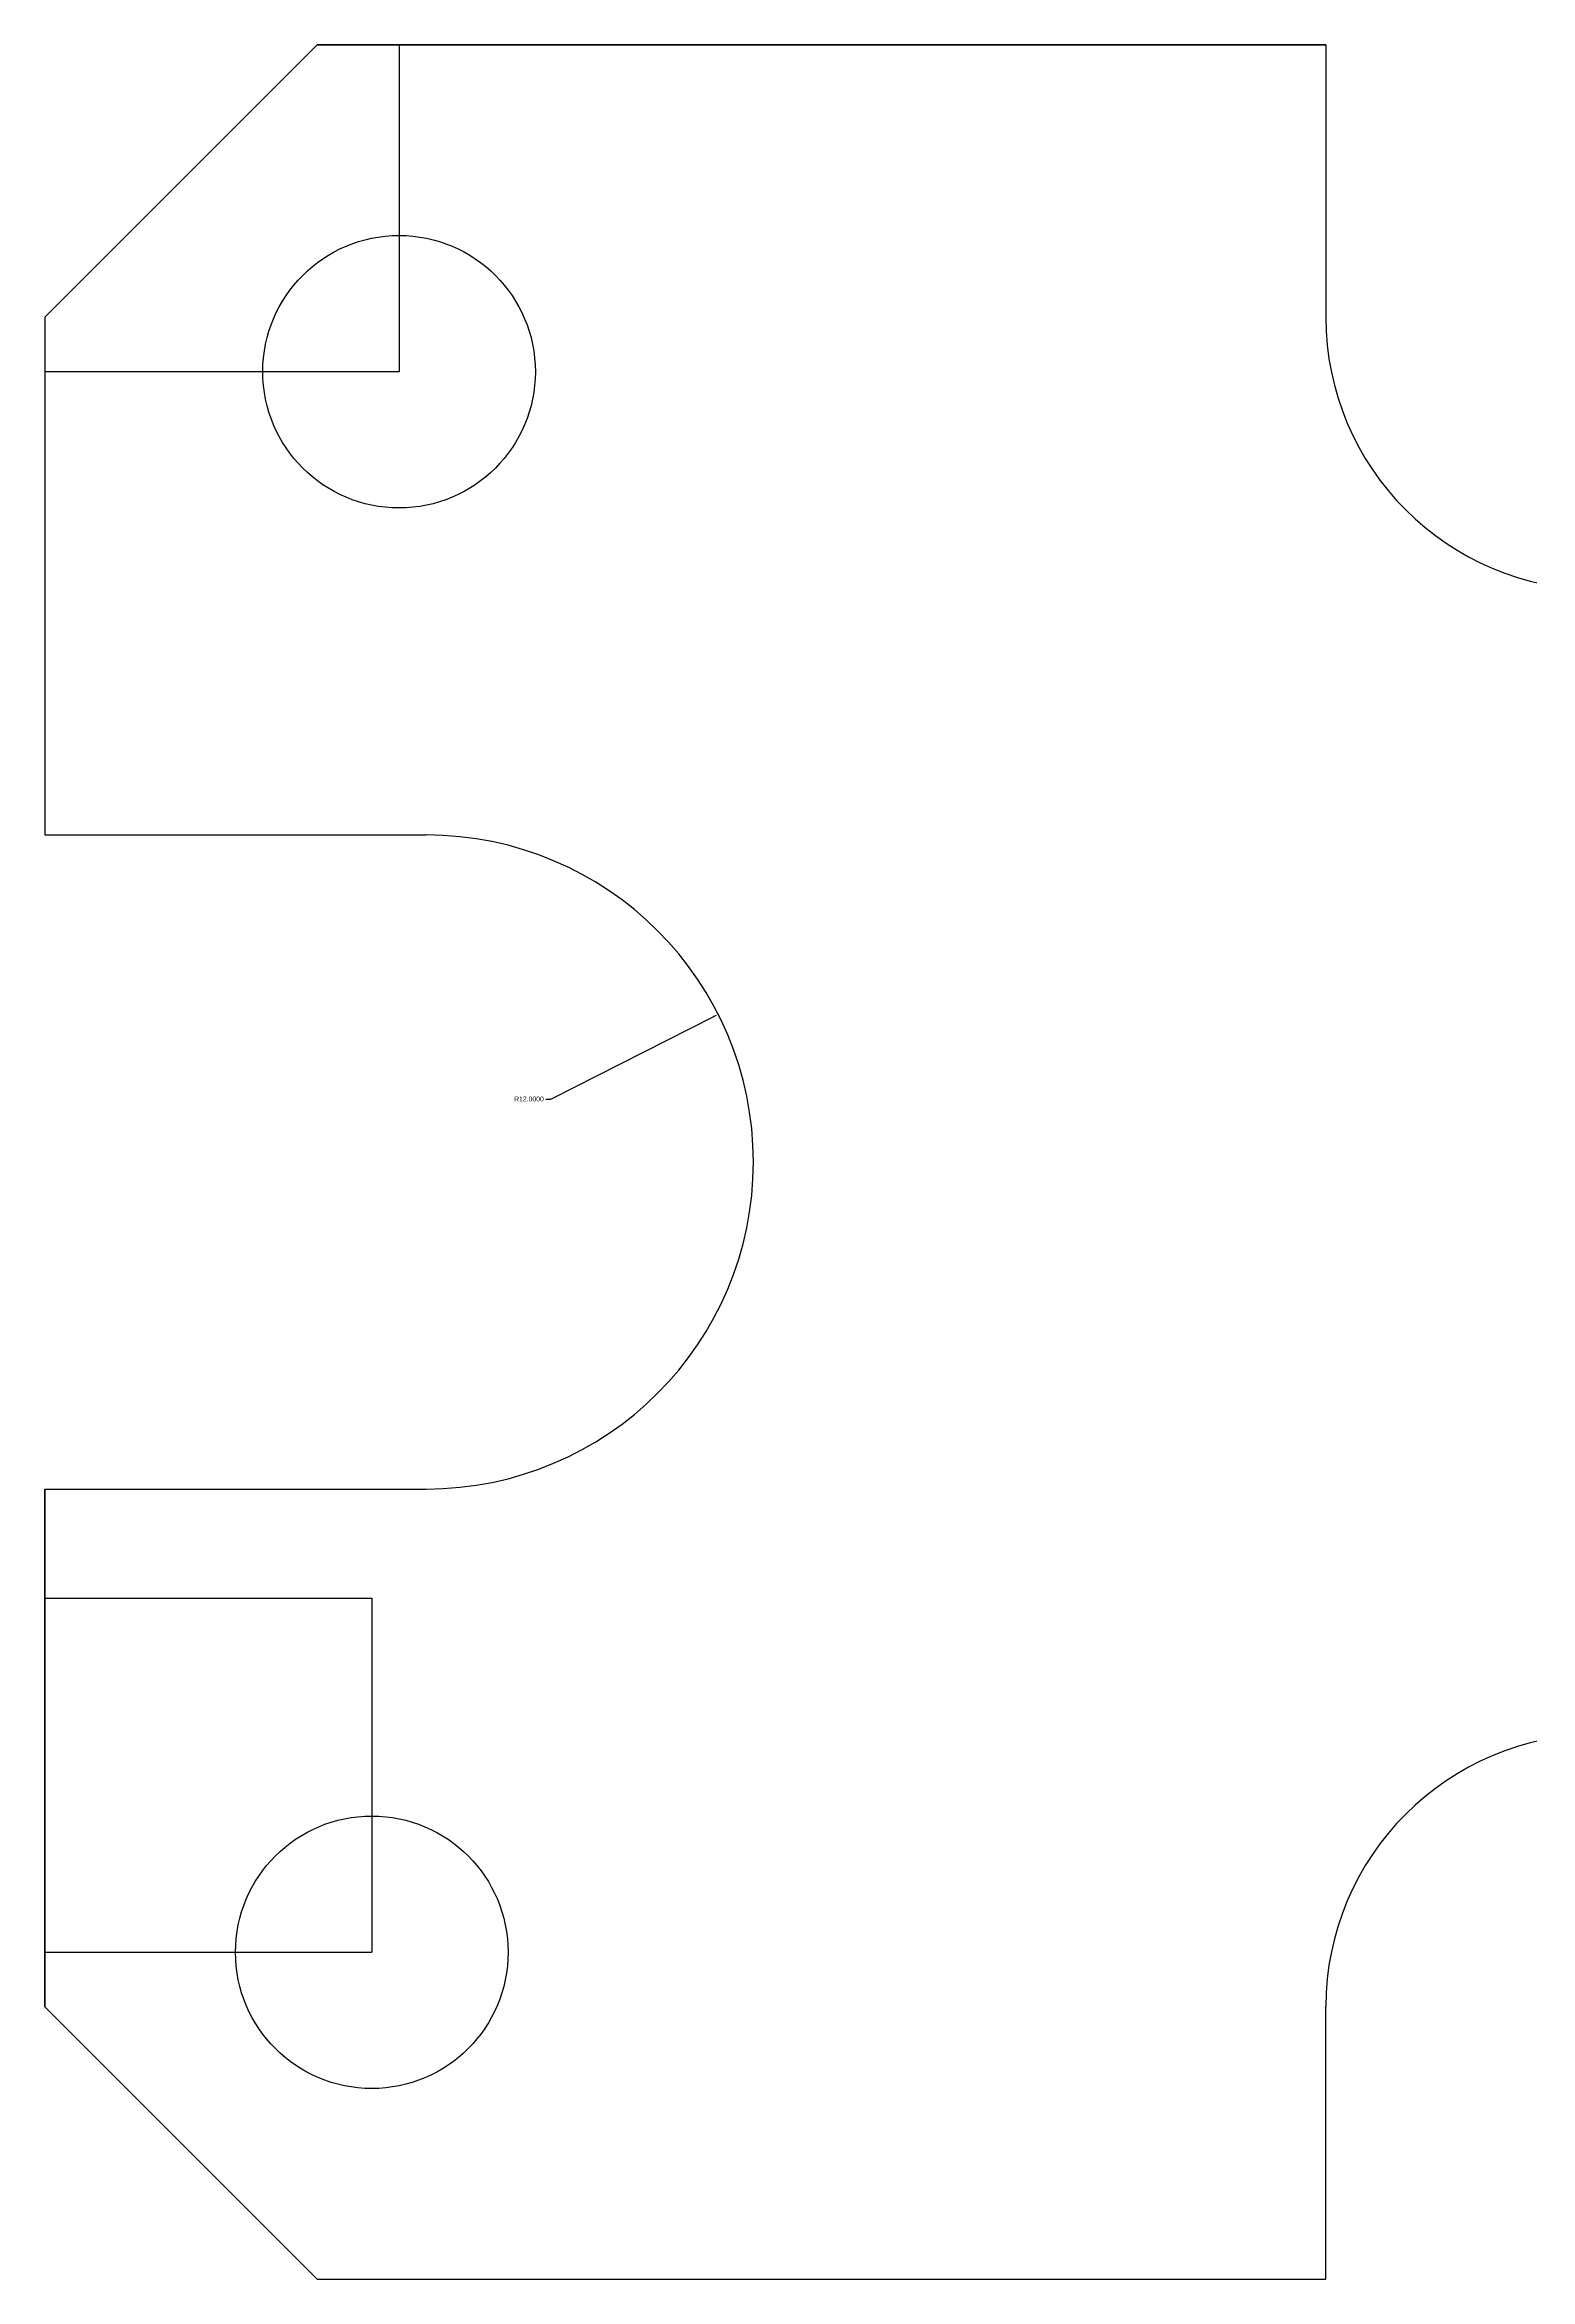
# Model space of a CAD drawing. Header units: inches. Extents: x 34 to 355, y -38 to 174.
# Drawn here: x 241.1 to 295.6, y 92.3 to 174.3 of the extents above; entities that cross this region are included whole.
import ezdxf

# ---------------------------------------------------------------- set-up
doc = ezdxf.new("R2010")
doc.units = ezdxf.units.IN
doc.header["$MEASUREMENT"] = 0
doc.layers.get('Defpoints').update_dxf_attribs({"color": 10})
doc.styles.get("Standard").update_dxf_attribs({"font": 'arial.ttf'})
doc.dimstyles.get("Standard").update_dxf_attribs({"dimtxt": 0.18, "dimasz": 0.18, "dimexe": 0.18, "dimexo": 0.0625, "dimgap": 0.09, "dimtad": 0, "dimtih": 1, "dimtoh": 1, "dimdec": 4, "dimzin": 0, "dimdsep": 46, "dimtxsty": 'Standard', "dimcen": 0.09, "dimadec": 0, "dimazin": 0, "dimtfac": 1, "dimtdec": 4, "dimtofl": 0, "dimtmove": 0, "dimatfit": 3, "dimfxl": 1, "dimtolj": 1, "dimtzin": 0, "dimarcsym": 0})

# ---------------------------------------------------------------- blocks, each defined once
blk = doc.blocks.new('*D16')
at = {"color": 0, "lineweight": -2, "transparency": 16777216}
for p, q in [((259.644, 135.585), (265.624, 138.613)), ((259.464, 135.585), (259.644, 135.585))]:
    blk.add_line(p, q, dxfattribs=at)
at = {"color": 0, "transparency": 16777216}
blk.add_solid([(265.61, 138.64), (265.637, 138.586), (265.784, 138.694)], dxfattribs=at)
at = {"layer": 'Defpoints', "color": 0, "transparency": 16777216}
for p in [(265.784, 138.694), (255.078, 133.274)]:
    blk.add_point(p, dxfattribs=at)
at = {"color": 0, "transparency": 16777216, "insert": (258.844, 135.585), "char_height": 0.18, "attachment_point": 5}
blk.add_mtext('\\A1;R12.0000', dxfattribs=at)

msp = doc.modelspace()

# ---------------------------------------------------------------- linework, layer by layer
for p, q in [((251.07846, 174.27357), (288.07846, 174.27357)), ((288.07846, 174.27357), (288.07846, 164.27357)), ((241.07846, 145.27357), (255.07846, 145.27357)), ((241.07846, 102.27357), (241.07846, 121.27357)), ((241.07846, 121.27357), (255.07846, 121.27357)), ((241.07846, 121.27357), (241.07846, 104.27357)), ((241.07846, 102.27357), (241.07846, 119.27357)), ((241.07846, 104.27357), (241.07846, 117.27357)), ((288.07846, 92.27357), (288.07846, 102.27357))]:
    msp.add_line(p, q)
at = {"color": 18, "true_color": 0x000000}
for p, q in [((254.07846, 174.27357), (254.07846, 162.27357)), ((254.07846, 162.27357), (241.07846, 162.27357)), ((241.07846, 117.27357), (253.07846, 117.27357)), ((253.07846, 117.27357), (253.07846, 104.27357)), ((241.07846, 104.27357), (253.07846, 104.27357))]:
    msp.add_line(p, q, dxfattribs=at)
for points in [[(288.07846, 174.27357), (251.07846, 174.27357), (241.07846, 164.27357), (241.07846, 145.27357)], [(241.07846, 121.27357), (241.07846, 102.27357), (251.07846, 92.27357), (288.07846, 92.27357)]]:
    msp.add_lwpolyline(points)
for centre in [(254.07846, 162.27357), (253.07846, 104.27357)]:
    msp.add_circle(centre, 5)
for centre, radius, start, end in [((298.07846, 164.27357), 10, 180, 0), ((255.07846, 133.27357), 12, 270, 90), ((298.07846, 102.27357), 10, 0, 180)]:
    msp.add_arc(centre, radius, start, end)

# ---------------------------------------------------------------- dimensions: what is measured, and where the dimension line sits
dim = msp.add_radius_dim(center=(255.07846, 133.27357), mpoint=(265.78434, 138.69426), dimstyle='Standard', dxfattribs=at)
dim.commit()
dim.dimension.update_dxf_attribs({"geometry": '*D16', "text_midpoint": (258.84445, 135.58515), "dimtype": 164})

doc.saveas('drawing.dxf')
